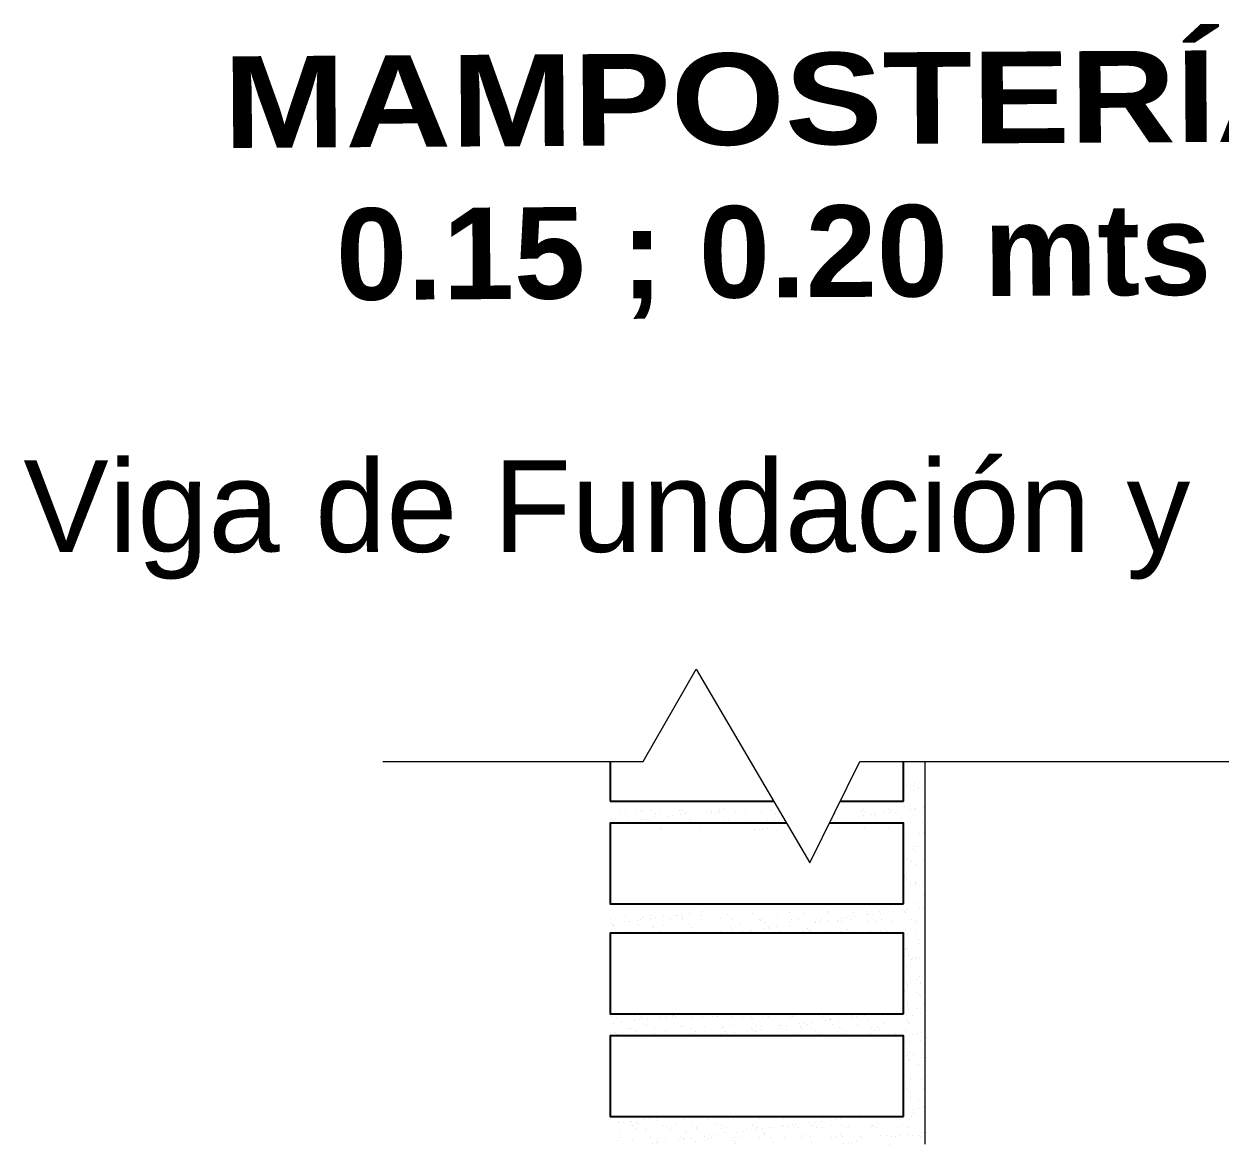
# Model space of a CAD drawing. Header units: millimetres. Extents: x 141 to 859, y -33 to 129.
# Drawn here: x 190.595 to 193.858, y 71.279 to 74.336 of the extents above; entities that cross this region are included whole.
import ezdxf

# ---------------------------------------------------------------- set-up
doc = ezdxf.new("R2010")
doc.units = ezdxf.units.MM
doc.header["$LTSCALE"] = 0.1
doc.header["$MEASUREMENT"] = 0
doc.layers.add('00-COTAS', color=1, linetype='Continuous', lineweight=9)
doc.layers.add('referencias', color=1, linetype='Continuous', lineweight=5)
for name, color, linetype in [('AUXILIAR', 1, 'Continuous'), ('hach', 1, 'Continuous'), ('ROTULO', 5, 'Continuous')]:
    doc.layers.add(name, color=color, linetype=linetype)
doc.styles.add('Afro', font='arial.ttf', dxfattribs={"height": 0.2})
doc.styles.add('ARIAL', font='arial.ttf', dxfattribs={"height": 0.18})

msp = doc.modelspace()

# ---------------------------------------------------------------- linework, layer by layer
at = {"color": 1}
for p, q in [((192.1938, 72.3233), (192.1938, 72.2147)), ((192.9938, 72.2147), (192.9938, 72.3233)), ((192.1938, 72.2147), (192.6402, 72.2147)), ((192.8213, 72.2147), (192.9938, 72.2147)), ((192.9938, 71.6347), (192.9938, 71.7887))]:
    msp.add_line(p, q, dxfattribs=at)
for points in [[(192.6754, 72.1547), (192.1938, 72.1547), (192.1938, 71.9347), (192.9938, 71.9347)], [(192.9938, 71.9347), (192.9938, 72.1547), (192.7918, 72.1547)], [(192.9938, 71.6347), (192.9938, 71.8547), (192.1938, 71.8547), (192.1938, 71.6347), (192.9938, 71.6347)], [(192.1938, 71.7887), (192.1938, 71.6347), (192.9938, 71.6347)], [(192.9938, 71.3547), (192.9938, 71.5747), (192.1938, 71.5747), (192.1938, 71.3547), (192.9938, 71.3547)]]:
    msp.add_lwpolyline(points, dxfattribs=at)
at = {"layer": '00-COTAS'}
msp.add_line((193.0533, 71.2793), (193.0533, 72.3233), dxfattribs=at)
at = {"layer": 'AUXILIAR', "color": 6, "lineweight": 18}
msp.add_lwpolyline([(191.5735, 72.3233), (192.2836, 72.3233), (192.4283, 72.5752), (192.7388, 72.0469), (192.8748, 72.3233), (194.0361, 72.3233)], dxfattribs=at)
at = {"layer": 'hach', "linetype": 'Continuous'}
for p, q in [((193.0019, 72.2597), (193.0019, 72.2597)), ((193.0232, 72.2562), (193.0232, 72.2562)), ((193.0233, 72.2626), (193.0233, 72.2626)), ((193.0343, 72.2491), (193.0343, 72.2491)), ((193.046, 72.2511), (193.046, 72.2511)), ((193.0536, 72.2687), (193.0536, 72.2687)), ((193.0218, 72.2444), (193.0218, 72.2444)), ((192.2235, 72.1887), (192.2235, 72.1887)), ((192.2762, 72.1905), (192.2762, 72.1905)), ((192.2811, 72.186), (192.2811, 72.186)), ((192.3056, 72.1888), (192.3056, 72.1888)), ((192.3832, 72.1882), (192.3832, 72.1882)), ((192.3877, 72.189), (192.3877, 72.189)), ((192.4005, 72.1842), (192.4005, 72.1842)), ((192.4205, 72.1832), (192.4205, 72.1832)), ((192.4342, 72.185), (192.4342, 72.185)), ((192.4557, 72.1878), (192.4557, 72.1878)), ((192.4695, 72.1851), (192.4695, 72.1851)), ((192.4698, 72.1891), (192.4698, 72.1891)), ((192.4887, 72.1872), (192.4887, 72.1872)), ((192.4915, 72.1925), (192.4915, 72.1925)), ((192.5052, 72.1944), (192.5052, 72.1944)), ((192.537, 72.1848), (192.537, 72.1848)), ((192.5519, 72.1893), (192.5519, 72.1893)), ((192.5958, 72.1849), (192.5958, 72.1849)), ((192.6082, 72.1873), (192.6082, 72.1873)), ((192.634, 72.1894), (192.634, 72.1894)), ((192.8158, 72.1904), (192.8158, 72.1904)), ((192.8803, 72.1899), (192.8803, 72.1899)), ((192.8848, 72.1913), (192.8848, 72.1913)), ((192.9415, 72.1835), (192.9415, 72.1835)), ((192.9522, 72.191), (192.9522, 72.191)), ((192.9552, 72.1854), (192.9552, 72.1854)), ((192.9624, 72.19), (192.9624, 72.19)), ((192.9767, 72.1882), (192.9767, 72.1882)), ((192.9979, 72.1995), (192.9979, 72.1995)), ((193.0125, 72.1929), (193.0125, 72.1929)), ((193.0234, 72.1936), (193.0234, 72.1936)), ((193.0262, 72.1947), (193.0262, 72.1947)), ((193.0444, 72.1902), (193.0444, 72.1902)), ((193.0476, 72.1975), (193.0476, 72.1975)), ((192.197, 72.1673), (192.197, 72.1673)), ((192.2018, 72.1629), (192.2018, 72.1629)), ((192.2076, 72.1552), (192.2076, 72.1552)), ((192.2213, 72.157), (192.2213, 72.157)), ((192.2264, 72.1547), (192.2264, 72.1547)), ((192.2346, 72.1816), (192.2346, 72.1816)), ((192.2428, 72.1598), (192.2428, 72.1598)), ((192.2619, 72.182), (192.2619, 72.182)), ((192.2747, 72.1561), (192.2747, 72.1561)), ((192.2786, 72.1645), (192.2786, 72.1645)), ((192.2923, 72.1663), (192.2923, 72.1663)), ((192.2976, 72.1572), (192.2976, 72.1572)), ((192.304, 72.165), (192.304, 72.165)), ((192.3137, 72.1692), (192.3137, 72.1692)), ((192.3167, 72.1817), (192.3167, 72.1817)), ((192.3293, 72.1816), (192.3293, 72.1816)), ((192.3495, 72.1739), (192.3495, 72.1739)), ((192.3567, 72.1562), (192.3567, 72.1562)), ((192.3633, 72.1757), (192.3633, 72.1757)), ((192.3666, 72.1581), (192.3666, 72.1581)), ((192.3847, 72.1785), (192.3847, 72.1785)), ((192.3988, 72.1819), (192.3988, 72.1819)), ((192.4095, 72.1641), (192.4095, 72.1641)), ((192.4143, 72.1597), (192.4143, 72.1597)), ((192.434, 72.1578), (192.434, 72.1578)), ((192.4388, 72.1564), (192.4388, 72.1564)), ((192.4809, 72.182), (192.4809, 72.182)), ((192.4936, 72.1828), (192.4936, 72.1828)), ((192.5052, 72.1604), (192.5052, 72.1604)), ((192.5165, 72.1618), (192.5165, 72.1618)), ((192.5209, 72.1565), (192.5209, 72.1565)), ((192.563, 72.1822), (192.563, 72.1822)), ((192.5742, 72.1612), (192.5742, 72.1612)), ((192.603, 72.1567), (192.603, 72.1567)), ((192.622, 72.1609), (192.622, 72.1609)), ((192.6269, 72.1564), (192.6269, 72.1564)), ((192.6416, 72.1609), (192.6416, 72.1609)), ((192.6451, 72.1823), (192.6451, 72.1823)), ((192.7996, 72.1649), (192.7996, 72.1649)), ((192.8093, 72.1826), (192.8093, 72.1826)), ((192.8133, 72.1667), (192.8133, 72.1667)), ((192.8345, 72.1576), (192.8345, 72.1576)), ((192.8347, 72.1695), (192.8347, 72.1695)), ((192.8394, 72.1532), (192.8394, 72.1532)), ((192.8493, 72.164), (192.8493, 72.164)), ((192.8493, 72.1571), (192.8493, 72.1571)), ((192.8706, 72.1742), (192.8706, 72.1742)), ((192.8843, 72.176), (192.8843, 72.176)), ((192.8914, 72.1828), (192.8914, 72.1828)), ((192.9057, 72.1788), (192.9057, 72.1788)), ((192.9138, 72.1808), (192.9138, 72.1808)), ((192.9186, 72.1763), (192.9186, 72.1763)), ((192.9205, 72.1666), (192.9205, 72.1666)), ((192.9314, 72.1573), (192.9314, 72.1573)), ((192.9416, 72.1553), (192.9416, 72.1553)), ((192.9735, 72.1829), (192.9735, 72.1829)), ((192.9895, 72.1675), (192.9895, 72.1675)), ((193.0135, 72.1574), (193.0135, 72.1574)), ((193.0208, 72.1784), (193.0208, 72.1784)), ((193.047, 72.1544), (193.047, 72.1544)), ((192.2247, 72.1419), (192.2247, 72.1419)), ((192.3302, 72.141), (192.3302, 72.141)), ((192.3351, 72.1365), (192.3351, 72.1365)), ((192.4373, 72.1386), (192.4373, 72.1386)), ((192.5428, 72.1377), (192.5428, 72.1377)), ((192.5867, 72.1368), (192.5867, 72.1368)), ((192.6004, 72.1386), (192.6004, 72.1386)), ((192.6098, 72.1365), (192.6098, 72.1365)), ((192.6219, 72.1415), (192.6219, 72.1415)), ((192.6498, 72.1354), (192.6498, 72.1354)), ((192.6577, 72.1462), (192.6577, 72.1462)), ((192.6714, 72.148), (192.6714, 72.148)), ((192.8175, 72.1396), (192.8175, 72.1396)), ((192.8865, 72.1405), (192.8865, 72.1405)), ((192.9539, 72.1402), (192.9539, 72.1402)), ((193.001, 72.1231), (193.001, 72.1231)), ((193.0251, 72.1428), (193.0251, 72.1428)), ((193.0368, 72.1278), (193.0368, 72.1278)), ((193.0505, 72.1296), (193.0505, 72.1296)), ((193.0519, 72.1499), (193.0519, 72.1499)), ((192.9948, 72.1169), (192.9948, 72.1169)), ((192.9956, 72.1058), (192.9956, 72.1058)), ((193.0268, 72.092), (193.0268, 72.092)), ((193.0348, 72.0914), (193.0348, 72.0914)), ((193.0038, 72.0552), (193.0038, 72.0552)), ((193.0049, 72.058), (193.0049, 72.058)), ((193.0218, 72.0818), (193.0218, 72.0818)), ((193.0253, 72.0581), (193.0253, 72.0581)), ((193.0267, 72.0773), (193.0267, 72.0773)), ((193.0496, 72.0563), (193.0496, 72.0563)), ((193.016, 72.0509), (193.016, 72.0509)), ((193.0284, 72.0412), (193.0284, 72.0412)), ((192.9944, 72.0151), (192.9944, 72.0151)), ((192.9966, 72.0091), (192.9966, 72.0091)), ((193.0015, 72.0047), (193.0015, 72.0047)), ((193.0144, 71.9884), (193.0144, 71.9884)), ((193.0262, 71.992), (193.0262, 71.992)), ((193.0281, 71.9902), (193.0281, 71.9902)), ((193.0301, 71.9904), (193.0301, 71.9904)), ((193.0496, 71.993), (193.0496, 71.993)), ((192.9953, 71.9593), (192.9953, 71.9593)), ((192.9961, 71.9643), (192.9961, 71.9643)), ((193.0244, 71.9836), (193.0244, 71.9836)), ((193.0373, 71.9849), (193.0373, 71.9849)), ((193.0506, 71.9596), (193.0506, 71.9596)), ((193.0317, 71.9396), (193.0317, 71.9396)), ((193.0387, 71.9233), (193.0387, 71.9233)), ((193.0475, 71.926), (193.0475, 71.926)), ((193.0524, 71.9251), (193.0524, 71.9251)), ((192.1956, 71.8918), (192.1956, 71.8918)), ((192.2347, 71.9007), (192.2347, 71.9007)), ((192.269, 71.8903), (192.269, 71.8903)), ((192.2777, 71.8919), (192.2777, 71.8919)), ((192.2824, 71.8976), (192.2824, 71.8976)), ((192.3048, 71.895), (192.3048, 71.895)), ((192.3059, 71.9033), (192.3059, 71.9033)), ((192.3186, 71.8968), (192.3186, 71.8968)), ((192.34, 71.8996), (192.34, 71.8996)), ((192.3598, 71.8921), (192.3598, 71.8921)), ((192.3749, 71.9042), (192.3749, 71.9042)), ((192.3758, 71.9043), (192.3758, 71.9043)), ((192.3879, 71.8967), (192.3879, 71.8967)), ((192.3895, 71.9061), (192.3895, 71.9061)), ((192.3927, 71.8922), (192.3927, 71.8922)), ((192.411, 71.9089), (192.411, 71.9089)), ((192.4419, 71.8922), (192.4419, 71.8922)), ((192.4423, 71.9038), (192.4423, 71.9038)), ((192.4468, 71.9137), (192.4468, 71.9137)), ((192.4949, 71.8943), (192.4949, 71.8943)), ((192.5135, 71.9064), (192.5135, 71.9064)), ((192.524, 71.8924), (192.524, 71.8924)), ((192.5825, 71.9073), (192.5825, 71.9073)), ((192.6004, 71.8934), (192.6004, 71.8934)), ((192.6061, 71.8925), (192.6061, 71.8925)), ((192.6499, 71.9069), (192.6499, 71.9069)), ((192.6845, 71.9121), (192.6845, 71.9121)), ((192.6882, 71.8927), (192.6882, 71.8927)), ((192.7074, 71.8911), (192.7074, 71.8911)), ((192.7211, 71.9095), (192.7211, 71.9095)), ((192.7703, 71.8928), (192.7703, 71.8928)), ((192.7867, 71.9142), (192.7867, 71.9142)), ((192.79, 71.8906), (192.79, 71.8906)), ((192.7901, 71.9104), (192.7901, 71.9104)), ((192.8129, 71.8902), (192.8129, 71.8902)), ((192.8259, 71.8953), (192.8259, 71.8953)), ((192.8396, 71.8971), (192.8396, 71.8971)), ((192.8524, 71.8929), (192.8524, 71.8929)), ((192.8576, 71.9101), (192.8576, 71.9101)), ((192.861, 71.8999), (192.861, 71.8999)), ((192.8921, 71.9133), (192.8921, 71.9133)), ((192.8968, 71.9047), (192.8968, 71.9047)), ((192.897, 71.9089), (192.897, 71.9089)), ((192.9105, 71.9065), (192.9105, 71.9065)), ((192.9288, 71.9126), (192.9288, 71.9126)), ((192.932, 71.9093), (192.932, 71.9093)), ((192.9345, 71.8931), (192.9345, 71.8931)), ((192.9678, 71.914), (192.9678, 71.914)), ((192.9978, 71.9135), (192.9978, 71.9135)), ((192.9992, 71.911), (192.9992, 71.911)), ((193.0029, 71.9186), (193.0029, 71.9186)), ((193.0166, 71.8932), (193.0166, 71.8932)), ((192.1981, 71.8809), (192.1981, 71.8809)), ((192.2029, 71.8763), (192.2029, 71.8763)), ((192.2031, 71.8744), (192.2031, 71.8744)), ((192.2339, 71.8856), (192.2339, 71.8856)), ((192.2476, 71.8874), (192.2476, 71.8874)), ((192.2479, 71.8585), (192.2479, 71.8585)), ((192.2719, 71.8772), (192.2719, 71.8772)), ((192.3086, 71.8735), (192.3086, 71.8735)), ((192.3135, 71.8691), (192.3135, 71.8691)), ((192.33, 71.8586), (192.33, 71.8586)), ((192.3393, 71.8769), (192.3393, 71.8769)), ((192.4105, 71.8794), (192.4105, 71.8794)), ((192.4121, 71.8588), (192.4121, 71.8588)), ((192.4157, 71.8712), (192.4157, 71.8712)), ((192.4795, 71.8803), (192.4795, 71.8803)), ((192.4942, 71.8589), (192.4942, 71.8589)), ((192.5211, 71.8703), (192.5211, 71.8703)), ((192.526, 71.8658), (192.526, 71.8658)), ((192.542, 71.8579), (192.542, 71.8579)), ((192.5469, 71.88), (192.5469, 71.88)), ((192.5557, 71.8597), (192.5557, 71.8597)), ((192.5762, 71.8591), (192.5762, 71.8591)), ((192.5772, 71.8626), (192.5772, 71.8626)), ((192.6052, 71.889), (192.6052, 71.889)), ((192.613, 71.8673), (192.613, 71.8673)), ((192.6181, 71.8826), (192.6181, 71.8826)), ((192.6267, 71.8691), (192.6267, 71.8691)), ((192.6282, 71.868), (192.6282, 71.868)), ((192.6481, 71.8719), (192.6481, 71.8719)), ((192.6583, 71.8592), (192.6583, 71.8592)), ((192.6839, 71.8766), (192.6839, 71.8766)), ((192.6871, 71.8834), (192.6871, 71.8834)), ((192.6977, 71.8784), (192.6977, 71.8784)), ((192.7191, 71.8813), (192.7191, 71.8813)), ((192.7228, 71.8587), (192.7228, 71.8587)), ((192.7337, 71.8671), (192.7337, 71.8671)), ((192.7385, 71.8626), (192.7385, 71.8626)), ((192.7404, 71.8594), (192.7404, 71.8594)), ((192.7546, 71.8831), (192.7546, 71.8831)), ((192.7549, 71.886), (192.7549, 71.886)), ((192.7686, 71.8878), (192.7686, 71.8878)), ((192.7918, 71.8596), (192.7918, 71.8596)), ((192.8178, 71.8857), (192.8178, 71.8857)), ((192.8225, 71.8595), (192.8225, 71.8595)), ((192.8258, 71.8857), (192.8258, 71.8857)), ((192.8407, 71.8647), (192.8407, 71.8647)), ((192.8592, 71.8593), (192.8592, 71.8593)), ((192.8948, 71.8866), (192.8948, 71.8866)), ((192.9046, 71.8597), (192.9046, 71.8597)), ((192.9199, 71.8879), (192.9199, 71.8879)), ((192.9304, 71.8618), (192.9304, 71.8618)), ((192.9462, 71.8638), (192.9462, 71.8638)), ((192.951, 71.8594), (192.951, 71.8594)), ((192.9622, 71.8862), (192.9622, 71.8862)), ((192.9867, 71.8598), (192.9867, 71.8598)), ((192.9994, 71.8627), (192.9994, 71.8627)), ((193.0254, 71.887), (193.0254, 71.887)), ((193.0303, 71.8825), (193.0303, 71.8825)), ((193.0334, 71.8888), (193.0334, 71.8888)), ((193.0532, 71.8615), (193.0532, 71.8615)), ((192.5151, 71.8556), (192.5151, 71.8556)), ((192.5842, 71.8565), (192.5842, 71.8565)), ((192.6516, 71.8562), (192.6516, 71.8562)), ((192.9978, 71.8527), (192.9978, 71.8527)), ((193.0058, 71.8507), (193.0058, 71.8507)), ((193.0272, 71.8536), (193.0272, 71.8536)), ((193.0351, 71.838), (193.0351, 71.838)), ((193.0378, 71.8272), (193.0378, 71.8272)), ((193.0002, 71.8143), (193.0002, 71.8143)), ((193.0011, 71.8119), (193.0011, 71.8119)), ((193.0051, 71.8099), (193.0051, 71.8099)), ((193.008, 71.7938), (193.008, 71.7938)), ((193.0027, 71.7611), (193.0027, 71.7611)), ((193.0164, 71.7839), (193.0164, 71.7839)), ((193.0191, 71.7867), (193.0191, 71.7867)), ((193.028, 71.7888), (193.028, 71.7888)), ((193.0301, 71.7857), (193.0301, 71.7857)), ((193.0367, 71.7872), (193.0367, 71.7872)), ((193.0515, 71.7885), (193.0515, 71.7885)), ((193.0293, 71.7278), (193.0293, 71.7278)), ((193.0384, 71.7364), (193.0384, 71.7364)), ((192.9983, 71.6951), (192.9983, 71.6951)), ((193.0028, 71.7162), (193.0028, 71.7162)), ((193.0044, 71.7103), (193.0044, 71.7103)), ((193.0049, 71.7141), (193.0049, 71.7141)), ((193.0404, 71.7207), (193.0404, 71.7207)), ((193.0407, 71.7188), (193.0407, 71.7188)), ((193.029, 71.6921), (193.029, 71.6921)), ((193.0339, 71.6877), (193.0339, 71.6877)), ((193.04, 71.6856), (193.04, 71.6856)), ((193.0506, 71.6618), (193.0506, 71.6618)), ((192.2608, 71.6301), (192.2608, 71.6301)), ((192.3663, 71.63), (192.3663, 71.63)), ((192.3663, 71.6292), (192.3663, 71.6292)), ((192.6264, 71.6286), (192.6264, 71.6286)), ((192.6913, 71.6285), (192.6913, 71.6285)), ((192.6954, 71.6295), (192.6954, 71.6295)), ((192.7629, 71.6291), (192.7629, 71.6291)), ((192.7733, 71.6286), (192.7733, 71.6286)), ((192.8341, 71.6317), (192.8341, 71.6317)), ((192.8554, 71.6288), (192.8554, 71.6288)), ((192.8873, 71.6304), (192.8873, 71.6304)), ((192.9031, 71.6326), (192.9031, 71.6326)), ((192.9375, 71.6289), (192.9375, 71.6289)), ((192.9705, 71.6323), (192.9705, 71.6323)), ((192.994, 71.6444), (192.994, 71.6444)), ((193.0061, 71.6596), (193.0061, 71.6596)), ((193.0078, 71.6462), (193.0078, 71.6462)), ((193.0196, 71.6291), (193.0196, 71.6291)), ((193.0292, 71.6491), (193.0292, 71.6491)), ((193.0417, 71.6348), (193.0417, 71.6348)), ((192.1987, 71.6276), (192.1987, 71.6276)), ((192.2029, 71.6085), (192.2029, 71.6085)), ((192.2112, 71.6223), (192.2112, 71.6223)), ((192.2243, 71.6114), (192.2243, 71.6114)), ((192.2446, 71.5959), (192.2446, 71.5959)), ((192.2601, 71.6161), (192.2601, 71.6161)), ((192.2739, 71.6179), (192.2739, 71.6179)), ((192.2802, 71.6232), (192.2802, 71.6232)), ((192.2808, 71.6277), (192.2808, 71.6277)), ((192.287, 71.6061), (192.287, 71.6061)), ((192.2919, 71.6016), (192.2919, 71.6016)), ((192.2953, 71.6207), (192.2953, 71.6207)), ((192.3158, 71.5985), (192.3158, 71.5985)), ((192.3311, 71.6254), (192.3311, 71.6254)), ((192.3448, 71.6272), (192.3448, 71.6272)), ((192.3476, 71.6229), (192.3476, 71.6229)), ((192.3629, 71.6279), (192.3629, 71.6279)), ((192.3711, 71.6248), (192.3711, 71.6248)), ((192.3848, 71.5994), (192.3848, 71.5994)), ((192.394, 71.6037), (192.394, 71.6037)), ((192.4188, 71.6255), (192.4188, 71.6255)), ((192.445, 71.628), (192.445, 71.628)), ((192.4523, 71.5991), (192.4523, 71.5991)), ((192.4733, 71.6269), (192.4733, 71.6269)), ((192.4878, 71.6263), (192.4878, 71.6263)), ((192.4995, 71.6028), (192.4995, 71.6028)), ((192.5044, 71.5984), (192.5044, 71.5984)), ((192.5235, 71.6016), (192.5235, 71.6016)), ((192.5271, 71.6282), (192.5271, 71.6282)), ((192.5552, 71.626), (192.5552, 71.626)), ((192.5788, 71.626), (192.5788, 71.626)), ((192.5836, 71.6215), (192.5836, 71.6215)), ((192.5925, 71.6025), (192.5925, 71.6025)), ((192.6066, 71.6005), (192.6066, 71.6005)), ((192.6092, 71.6283), (192.6092, 71.6283)), ((192.6392, 71.5977), (192.6392, 71.5977)), ((192.653, 71.5995), (192.653, 71.5995)), ((192.6599, 71.6022), (192.6599, 71.6022)), ((192.6744, 71.6024), (192.6744, 71.6024)), ((192.6858, 71.6236), (192.6858, 71.6236)), ((192.7102, 71.6071), (192.7102, 71.6071)), ((192.712, 71.5996), (192.712, 71.5996)), ((192.7239, 71.6089), (192.7239, 71.6089)), ((192.7311, 71.6048), (192.7311, 71.6048)), ((192.7454, 71.6117), (192.7454, 71.6117)), ((192.7812, 71.6164), (192.7812, 71.6164)), ((192.7913, 71.6227), (192.7913, 71.6227)), ((192.7949, 71.6182), (192.7949, 71.6182)), ((192.7962, 71.6183), (192.7962, 71.6183)), ((192.8001, 71.6056), (192.8001, 71.6056)), ((192.8163, 71.621), (192.8163, 71.621)), ((192.8191, 71.5973), (192.8191, 71.5973)), ((192.8521, 71.6258), (192.8521, 71.6258)), ((192.8658, 71.6276), (192.8658, 71.6276)), ((192.8675, 71.6053), (192.8675, 71.6053)), ((192.8983, 71.6204), (192.8983, 71.6204)), ((192.9246, 71.5964), (192.9246, 71.5964)), ((192.9387, 71.6079), (192.9387, 71.6079)), ((193.0038, 71.6195), (193.0038, 71.6195)), ((193.0077, 71.6088), (193.0077, 71.6088)), ((193.0087, 71.615), (193.0087, 71.615)), ((192.2078, 71.5829), (192.2078, 71.5829)), ((192.2126, 71.5785), (192.2126, 71.5785)), ((192.2509, 71.5943), (192.2509, 71.5943)), ((192.2621, 71.5872), (192.2621, 71.5872)), ((192.3148, 71.5806), (192.3148, 71.5806)), ((192.333, 71.5944), (192.333, 71.5944)), ((192.3442, 71.5873), (192.3442, 71.5873)), ((192.4151, 71.5946), (192.4151, 71.5946)), ((192.4203, 71.5797), (192.4203, 71.5797)), ((192.4205, 71.5747), (192.4205, 71.5747)), ((192.4251, 71.5753), (192.4251, 71.5753)), ((192.4262, 71.5875), (192.4262, 71.5875)), ((192.4895, 71.5756), (192.4895, 71.5756)), ((192.4972, 71.5947), (192.4972, 71.5947)), ((192.4973, 71.579), (192.4973, 71.579)), ((192.5083, 71.5876), (192.5083, 71.5876)), ((192.511, 71.5809), (192.511, 71.5809)), ((192.5273, 71.5774), (192.5273, 71.5774)), ((192.5325, 71.5837), (192.5325, 71.5837)), ((192.5569, 71.5752), (192.5569, 71.5752)), ((192.5683, 71.5884), (192.5683, 71.5884)), ((192.5793, 71.5949), (192.5793, 71.5949)), ((192.582, 71.5902), (192.582, 71.5902)), ((192.5904, 71.5878), (192.5904, 71.5878)), ((192.6034, 71.593), (192.6034, 71.593)), ((192.6281, 71.5778), (192.6281, 71.5778)), ((192.6328, 71.5765), (192.6328, 71.5765)), ((192.6614, 71.595), (192.6614, 71.595)), ((192.6725, 71.5879), (192.6725, 71.5879)), ((192.6971, 71.5787), (192.6971, 71.5787)), ((192.7169, 71.5952), (192.7169, 71.5952)), ((192.7435, 71.5952), (192.7435, 71.5952)), ((192.7546, 71.5881), (192.7546, 71.5881)), ((192.7645, 71.5784), (192.7645, 71.5784)), ((192.8256, 71.5953), (192.8256, 71.5953)), ((192.8357, 71.5809), (192.8357, 71.5809)), ((192.8367, 71.5882), (192.8367, 71.5882)), ((192.9047, 71.5818), (192.9047, 71.5818)), ((192.9077, 71.5955), (192.9077, 71.5955)), ((192.9188, 71.5884), (192.9188, 71.5884)), ((192.9294, 71.5919), (192.9294, 71.5919)), ((192.9722, 71.5815), (192.9722, 71.5815)), ((192.9825, 71.5747), (192.9825, 71.5747)), ((192.9898, 71.5956), (192.9898, 71.5956)), ((193.0009, 71.5885), (193.0009, 71.5885)), ((193.0183, 71.5794), (193.0183, 71.5794)), ((193.0316, 71.594), (193.0316, 71.594)), ((193.0321, 71.5812), (193.0321, 71.5812)), ((193.0434, 71.584), (193.0434, 71.584)), ((193.0535, 71.584), (193.0535, 71.584)), ((193.0578, 71.57), (193.0578, 71.57)), ((193.0094, 71.558), (193.0094, 71.558)), ((193.0409, 71.563), (193.0409, 71.563)), ((193.045, 71.5332), (193.045, 71.5332)), ((193.0064, 71.5214), (193.0064, 71.5214)), ((193.0068, 71.5096), (193.0068, 71.5096)), ((193.011, 71.5072), (193.011, 71.5072)), ((193.0111, 71.5296), (193.0111, 71.5296)), ((193.0222, 71.5225), (193.0222, 71.5225)), ((193.0426, 71.5143), (193.0426, 71.5143)), ((193.0564, 71.5161), (193.0564, 71.5161)), ((193.0326, 71.4973), (193.0326, 71.4973)), ((193.0375, 71.4929), (193.0375, 71.4929)), ((193.0467, 71.4825), (193.0467, 71.4825)), ((192.996, 71.4399), (192.996, 71.4399)), ((193.0097, 71.4417), (193.0097, 71.4417)), ((193.0127, 71.4564), (193.0127, 71.4564)), ((193.0311, 71.4446), (193.0311, 71.4446)), ((193.0324, 71.4636), (193.0324, 71.4636)), ((193.0435, 71.4565), (193.0435, 71.4565)), ((193.0014, 71.4309), (193.0014, 71.4309)), ((193.0074, 71.4247), (193.0074, 71.4247)), ((193.0123, 71.4202), (193.0123, 71.4202)), ((193.0144, 71.4056), (193.0144, 71.4056)), ((193.0484, 71.4317), (193.0484, 71.4317)), ((193.0203, 71.3749), (193.0203, 71.3749)), ((193.034, 71.3767), (193.034, 71.3767)), ((193.0352, 71.3992), (193.0352, 71.3992)), ((193.05, 71.3809), (193.05, 71.3809)), ((193.0536, 71.3976), (193.0536, 71.3976)), ((193.0554, 71.3795), (193.0554, 71.3795)), ((192.2154, 71.3372), (192.2154, 71.3372)), ((192.2292, 71.339), (192.2292, 71.339)), ((192.2506, 71.3418), (192.2506, 71.3418)), ((192.2529, 71.342), (192.2529, 71.342)), ((192.2654, 71.3386), (192.2654, 71.3386)), ((192.2864, 71.3465), (192.2864, 71.3465)), ((192.3001, 71.3483), (192.3001, 71.3483)), ((192.3216, 71.3511), (192.3216, 71.3511)), ((192.3241, 71.3445), (192.3241, 71.3445)), ((192.3724, 71.3363), (192.3724, 71.3363)), ((192.3931, 71.3454), (192.3931, 71.3454)), ((192.4606, 71.3451), (192.4606, 71.3451)), ((192.4779, 71.3354), (192.4779, 71.3354)), ((192.5318, 71.3477), (192.5318, 71.3477)), ((192.562, 71.3541), (192.562, 71.3541)), ((192.6008, 71.3485), (192.6008, 71.3485)), ((192.6682, 71.3482), (192.6682, 71.3482)), ((192.7365, 71.3375), (192.7365, 71.3375)), ((192.7394, 71.3508), (192.7394, 71.3508)), ((192.7502, 71.3393), (192.7502, 71.3393)), ((192.7716, 71.3421), (192.7716, 71.3421)), ((192.7745, 71.3508), (192.7745, 71.3508)), ((192.8074, 71.3469), (192.8074, 71.3469)), ((192.8084, 71.3517), (192.8084, 71.3517)), ((192.8211, 71.3487), (192.8211, 71.3487)), ((192.8426, 71.3515), (192.8426, 71.3515)), ((192.8758, 71.3513), (192.8758, 71.3513)), ((192.8767, 71.353), (192.8767, 71.353)), ((192.947, 71.3539), (192.947, 71.3539)), ((192.9822, 71.3521), (192.9822, 71.3521)), ((192.9871, 71.3476), (192.9871, 71.3476)), ((193.016, 71.3548), (193.016, 71.3548)), ((193.0227, 71.3649), (193.0227, 71.3649)), ((192.2211, 71.3176), (192.2211, 71.3176)), ((192.254, 71.3301), (192.254, 71.3301)), ((192.2651, 71.323), (192.2651, 71.323)), ((192.2703, 71.3342), (192.2703, 71.3342)), ((192.2901, 71.3185), (192.2901, 71.3185)), ((192.2932, 71.3132), (192.2932, 71.3132)), ((192.3361, 71.3302), (192.3361, 71.3302)), ((192.3472, 71.3232), (192.3472, 71.3232)), ((192.3576, 71.3181), (192.3576, 71.3181)), ((192.3987, 71.3123), (192.3987, 71.3123)), ((192.4035, 71.3078), (192.4035, 71.3078)), ((192.4182, 71.3304), (192.4182, 71.3304)), ((192.4288, 71.3207), (192.4288, 71.3207)), ((192.4293, 71.3233), (192.4293, 71.3233)), ((192.4828, 71.3309), (192.4828, 71.3309)), ((192.4878, 71.3048), (192.4878, 71.3048)), ((192.4978, 71.3216), (192.4978, 71.3216)), ((192.5003, 71.3305), (192.5003, 71.3305)), ((192.5057, 71.3099), (192.5057, 71.3099)), ((192.5114, 71.3235), (192.5114, 71.3235)), ((192.5236, 71.3095), (192.5236, 71.3095)), ((192.5373, 71.3113), (192.5373, 71.3113)), ((192.5587, 71.3141), (192.5587, 71.3141)), ((192.5652, 71.3213), (192.5652, 71.3213)), ((192.5824, 71.3307), (192.5824, 71.3307)), ((192.585, 71.3331), (192.585, 71.3331)), ((192.5935, 71.3236), (192.5935, 71.3236)), ((192.5945, 71.3188), (192.5945, 71.3188)), ((192.6083, 71.3206), (192.6083, 71.3206)), ((192.6112, 71.309), (192.6112, 71.309)), ((192.616, 71.3046), (192.616, 71.3046)), ((192.6297, 71.3235), (192.6297, 71.3235)), ((192.6364, 71.3238), (192.6364, 71.3238)), ((192.6645, 71.3308), (192.6645, 71.3308)), ((192.6655, 71.3282), (192.6655, 71.3282)), ((192.6756, 71.3237), (192.6756, 71.3237)), ((192.6792, 71.33), (192.6792, 71.33)), ((192.6904, 71.3322), (192.6904, 71.3322)), ((192.6953, 71.3277), (192.6953, 71.3277)), ((192.7007, 71.3328), (192.7007, 71.3328)), ((192.7054, 71.3247), (192.7054, 71.3247)), ((192.7182, 71.3067), (192.7182, 71.3067)), ((192.7466, 71.331), (192.7466, 71.331)), ((192.7577, 71.3239), (192.7577, 71.3239)), ((192.7728, 71.3244), (192.7728, 71.3244)), ((192.7975, 71.3298), (192.7975, 71.3298)), ((192.8237, 71.3058), (192.8237, 71.3058)), ((192.8287, 71.3311), (192.8287, 71.3311)), ((192.8398, 71.324), (192.8398, 71.324)), ((192.844, 71.327), (192.844, 71.327)), ((192.903, 71.3289), (192.903, 71.3289)), ((192.9078, 71.3245), (192.9078, 71.3245)), ((192.9108, 71.3313), (192.9108, 71.3313)), ((192.913, 71.3278), (192.913, 71.3278)), ((192.9219, 71.3242), (192.9219, 71.3242)), ((192.9307, 71.3034), (192.9307, 71.3034)), ((192.9487, 71.3031), (192.9487, 71.3031)), ((192.9805, 71.3275), (192.9805, 71.3275)), ((192.9874, 71.3023), (192.9874, 71.3023)), ((192.9928, 71.3314), (192.9928, 71.3314)), ((193.004, 71.3243), (193.004, 71.3243)), ((193.0088, 71.3051), (193.0088, 71.3051)), ((193.01, 71.3266), (193.01, 71.3266)), ((193.0177, 71.304), (193.0177, 71.304)), ((193.0362, 71.3025), (193.0362, 71.3025)), ((193.0446, 71.3098), (193.0446, 71.3098)), ((193.0517, 71.3301), (193.0517, 71.3301)), ((193.0583, 71.3116), (193.0583, 71.3116)), ((192.2139, 71.29), (192.2139, 71.29)), ((192.2231, 71.2974), (192.2231, 71.2974)), ((192.2546, 71.2912), (192.2546, 71.2912)), ((192.3051, 71.2975), (192.3051, 71.2975)), ((192.3107, 71.2815), (192.3107, 71.2815)), ((192.3194, 71.2891), (192.3194, 71.2891)), ((192.3243, 71.2847), (192.3243, 71.2847)), ((192.3244, 71.2833), (192.3244, 71.2833)), ((192.3258, 71.2938), (192.3258, 71.2938)), ((192.3459, 71.2861), (192.3459, 71.2861)), ((192.3817, 71.2908), (192.3817, 71.2908)), ((192.3872, 71.2977), (192.3872, 71.2977)), ((192.3948, 71.2946), (192.3948, 71.2946)), ((192.3954, 71.2926), (192.3954, 71.2926)), ((192.4168, 71.2954), (192.4168, 71.2954)), ((192.4265, 71.2868), (192.4265, 71.2868)), ((192.4526, 71.3002), (192.4526, 71.3002)), ((192.4622, 71.2943), (192.4622, 71.2943)), ((192.4663, 71.302), (192.4663, 71.302)), ((192.4693, 71.2978), (192.4693, 71.2978)), ((192.5319, 71.2859), (192.5319, 71.2859)), ((192.5334, 71.2969), (192.5334, 71.2969)), ((192.5368, 71.2814), (192.5368, 71.2814)), ((192.5514, 71.298), (192.5514, 71.298)), ((192.6024, 71.2978), (192.6024, 71.2978)), ((192.6335, 71.2981), (192.6335, 71.2981)), ((192.639, 71.2836), (192.639, 71.2836)), ((192.6699, 71.2974), (192.6699, 71.2974)), ((192.7156, 71.2983), (192.7156, 71.2983)), ((192.7411, 71.3), (192.7411, 71.3)), ((192.7445, 71.2826), (192.7445, 71.2826)), ((192.7977, 71.2984), (192.7977, 71.2984)), ((192.8101, 71.3009), (192.8101, 71.3009)), ((192.8286, 71.3013), (192.8286, 71.3013)), ((192.8317, 71.2818), (192.8317, 71.2818)), ((192.8454, 71.2836), (192.8454, 71.2836)), ((192.8515, 71.2803), (192.8515, 71.2803)), ((192.8669, 71.2864), (192.8669, 71.2864)), ((192.8775, 71.3006), (192.8775, 71.3006)), ((192.8798, 71.2986), (192.8798, 71.2986)), ((192.9027, 71.2911), (192.9027, 71.2911)), ((192.9164, 71.293), (192.9164, 71.293)), ((192.9378, 71.2958), (192.9378, 71.2958)), ((192.957, 71.2794), (192.957, 71.2794)), ((192.9619, 71.2987), (192.9619, 71.2987)), ((192.9736, 71.3005), (192.9736, 71.3005)), ((193.0411, 71.2981), (193.0411, 71.2981)), ((193.044, 71.2989), (193.044, 71.2989)), ((193.0533, 71.2793), (193.0533, 71.2793))]:
    msp.add_line(p, q, dxfattribs=at)

# ---------------------------------------------------------------- texts
at = {"layer": 'referencias', "insert": (190.5931, 73.1452), "char_height": 0.25, "width": 8.422895, "attachment_point": 1, "style": 'ARIAL'}
msp.add_mtext('Viga de Fundación y Pilotín', dxfattribs=at)
at = {"layer": 'ROTULO', "color": 7, "linetype": 'Continuous', "insert": (192.6387, 73.8949, -10.2721), "char_height": 0.25, "width": 4.023547, "attachment_point": 5, "rotation": 0.3481, "style": 'Afro'}
msp.add_mtext('\\pxqc;{\\fArial Black|b1|i0|c0|p34;MAMPOSTERÍA \\fArial|b0|i0|c0|p34;\\C256; \\P\\fSwis721 BdOul BT|b1|i0|c0|p82;\\C7;0.15 ; 0.20 mts}', dxfattribs=at)

doc.saveas('drawing.dxf')
